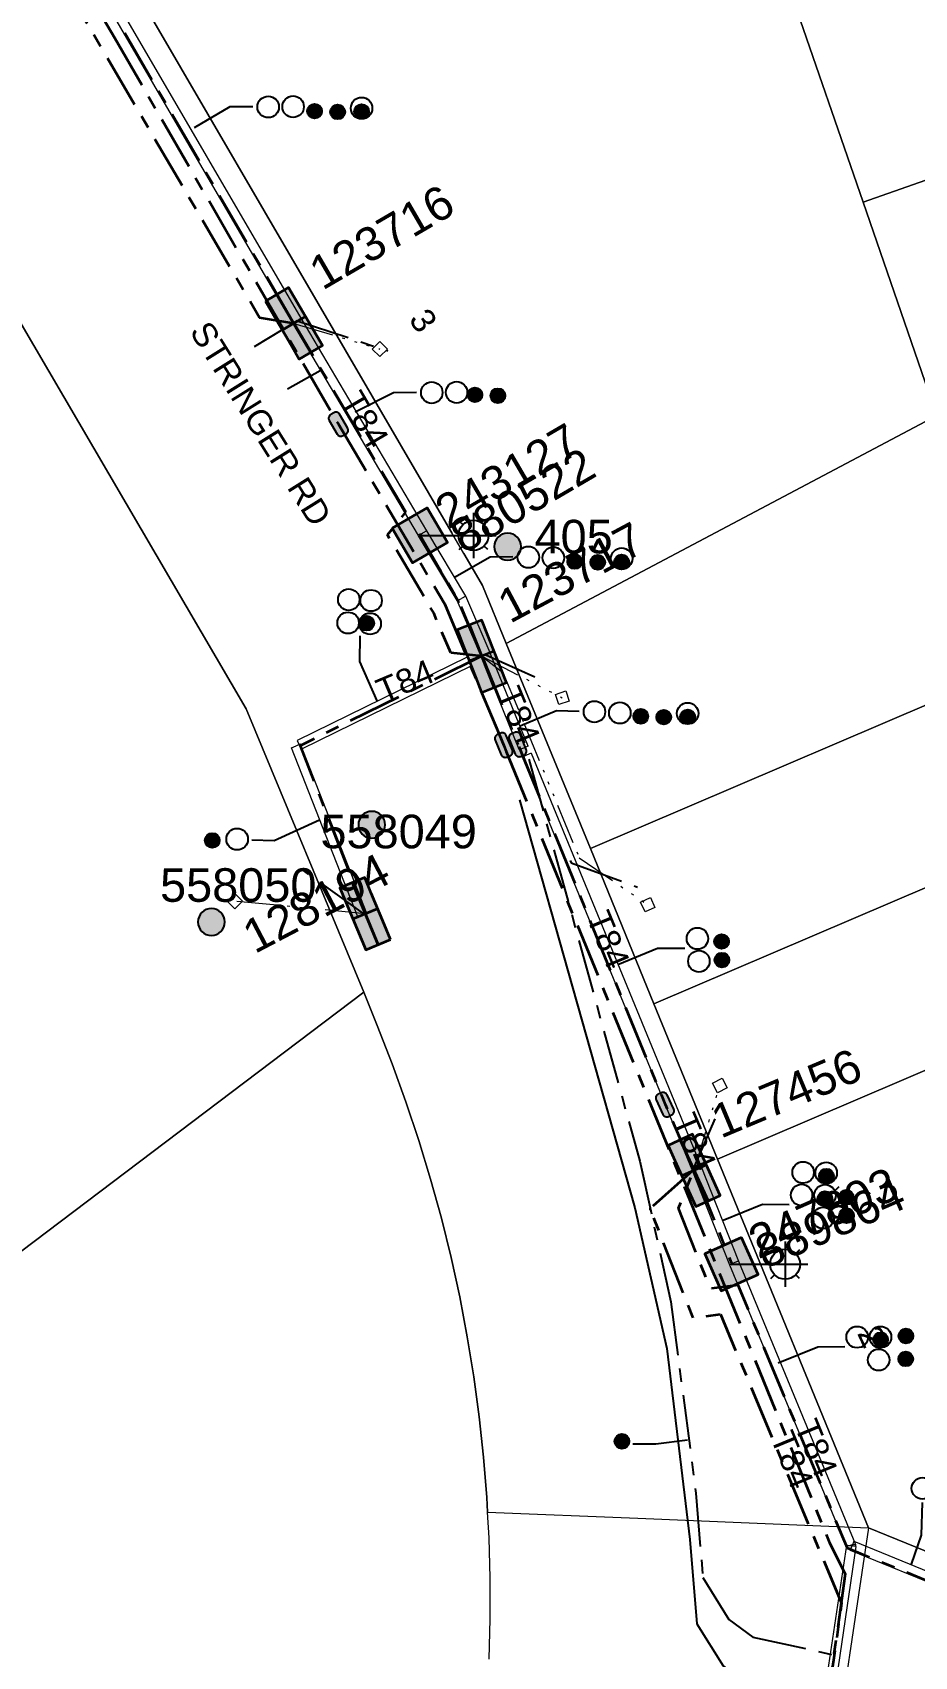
# Model space of a CAD drawing. Header units: metres. Extents: x 308278 to 310511, y 6271134 to 6272874.
# Drawn here: x 309272.9 to 309338.6, y 6271990.8 to 6272111.8 of the extents above; entities that cross this region are included whole.
import ezdxf
from ezdxf.enums import TextEntityAlignment as Align

# ---------------------------------------------------------------- set-up
doc = ezdxf.new("R2010")
doc.units = ezdxf.units.M
doc.set_wipeout_variables(frame=1)
for name, pattern in [('Cable Exist UG', [7, 4, -1, 1, -1]), ('DASHED', [19.05, 12.7, -6.35]), ('DOT', [6.35, 0, -6.35]), ('PHANTOMX2', [6.6, 3, -0.75, 0.2, -0.75, 0.2, -0.75, 0.2, -0.75])]:
    doc.linetypes.add(name, pattern=pattern)
doc.layers.get('0').update_dxf_attribs({"color": 6})
for name, color, linetype, lineweight in [('_User Miscellaneous1', 30, 'Continuous', 13), ('_User_HV_Exist', 1, 'Continuous', 35), ('_User_LV_Exist', 5, 'Continuous', 35), ('_User_SL_Exist', 4, 'Continuous', 35), ('Cadastre Land Parcels_SP_EXT', 118, 'Continuous', 15), ('Cadastre Roads_SP_EXT', 218, 'Continuous', 15), ('Mains_HV_EXT', 13, 'Continuous', 25), ('Mains_LV_EXT', 163, 'Continuous', 25), ('Mains_LV_SL_EXT', 135, 'Continuous', 25), ('Services_SP_EXT', 42, 'PHANTOMX2', 20)]:
    doc.layers.add(name, color=color, linetype=linetype, lineweight=lineweight)
for name, color, linetype in [('Duct_SP_EXT', 30, 'Continuous'), ('Equip_HV_EXT', 7, 'Continuous'), ('Equip_LV_EXT', 7, 'Continuous'), ('Equip_SP_SL_EXT', 7, 'Continuous'), ('SupportsOH_SP_TR_HV_LV_SL_EXT', 7, 'Continuous'), ('SupportsUG_SP_LV_EXT', 7, 'Continuous'), ('SupportsUG_SP_LV_SL_EXT', 7, 'Continuous'), ('Trench_SP_EXT', 7, 'Continuous')]:
    doc.layers.add(name, color=color, linetype=linetype)
doc.layers.add('UNKNOWN_FEATURES', color=1, linetype='DASHED', plot=False)
doc.styles.add('COLUMN_LABEL', font='arial.ttf', dxfattribs={"height": 2})
doc.styles.add('iecARIAL', font='arial.ttf', dxfattribs={"height": 2})
doc.styles.add('POLE_LABEL', font='arial.ttf', dxfattribs={"height": 2})
doc.styles.add('SL_LABEL', font='arial.ttf', dxfattribs={"height": 2})
doc.styles.get("Standard").update_dxf_attribs({"font": 'arial.ttf'})
doc.linetypes.add('Cable E UG', pattern='A,5,-0.1,["E",Standard,S=1.5,R=0,X=0,Y=-0.75],-1.45', length=6.55)

# ---------------------------------------------------------------- blocks, each defined once
blk = doc.blocks.new('COLUMN_EXT')
blk.add_hatch(color=256).paths.add_polyline_path([(1.5, -1.5), (1.5, 1.5), (-1.5, 1.5), (-1.5, -1.5)])
blk.add_lwpolyline([(1.5, 1.5), (-1.5, 1.5), (-1.5, -1.5), (1.5, -1.5)], close=True)
at = {"flags": 9}
for tag, p in [('STREETNAME', (-1.81, 1.6)), ('LOCATION', (-1.81, 1.4)), ('SUBURB', (-1.81, 1.8)), ('LEGEND', (-1.81, 1.2)), ('NOTES', (-1.81, 2)), ('COLUMN_TYPE', (-1.81, 0.4)), ('OWNED_BY', (-1.81, 0.6)), ('USAGE', (-1.81, 1)), ('STATE', (-1.81, 0.8))]:
    blk.add_attdef(tag, text='', height=0.2, rotation=180, dxfattribs=at).set_placement(p, align=Align.MIDDLE_LEFT)
at = {"flags": 1}
blk.add_attdef('Z', (-1.81, 2.35), '', height=0.2, rotation=180, dxfattribs=at)
at = {"flags": 9}
for tag, style, p in [('STRUCTURE_PLANT_NUMBER', 'POLE_LABEL', (-1.81, -0.03)), ('STREET_CODE', 'COLUMN_LABEL', (-1.81, 0.2))]:
    blk.add_attdef(tag, text='', height=0.2, rotation=180, dxfattribs=dict(at, style=style)).set_placement(p, align=Align.MIDDLE_LEFT)
at = {"style": 'COLUMN_LABEL', "width": 0.9, "flags": 8}
blk.add_attdef('ASSET_NUM', text='', height=2, rotation=270, dxfattribs=at).set_placement((2, -4), align=Align.MIDDLE_LEFT)
blk = doc.blocks.new('PILLAR_EXT')
blk.add_hatch(color=256).paths.add_polyline_path([(-2.5, 1), (-2.5, -1), (2.5, -1), (2.5, 1)])
for p, q in [((-2.5, 0), (2.5, 0)), ((0, 1), (0, -1))]:
    blk.add_line(p, q)
at = {"ltscale": 10}
blk.add_line((2.5, 0), (-2.5, 0), dxfattribs=at)
blk.add_lwpolyline([(-2.5, -1), (-1.25, -1), (1.25, -1), (2.5, -1), (2.5, 1), (-2.5, 1)], close=True)
at = {"width": 0.9, "flags": 8}
blk.add_attdef('ASSET_NUM', text='', height=2, rotation=90, dxfattribs=at).set_placement((-2, 4), align=Align.MIDDLE_LEFT)
for tag, p, flags in [('OWNED_BY', (0, -0.2), 9), ('STATE', (0, -0.4), 9), ('SUPPORT_TYPE', (0, -0.6), 9), ('USAGE', (0, -0.8), 9), ('LEGEND', (0, -1), 9), ('LOCATION', (0, -1.2), 9), ('NOTES', (0, -1.4), 9), ('STREETNAME', (0, -1.8), 9), ('SUBURB', (0, -2), 1), ('PARENT', (0, -1.6), 9)]:
    blk.add_attdef(tag, p, '', height=0.2, dxfattribs=dict(flags=flags))
blk = doc.blocks.new('DUCT_EXT')
blk.add_circle((0, 0.8), 0.8)
at = {"flags": 1}
blk.add_attdef('Z', (0, 0), '', height=0.2, dxfattribs=at)
at = {"flags": 9}
for tag, p in [('DUCT_CODE', (0, 0)), ('XSECT_TYPE', (0, -0.2)), ('STATE', (0, -0.6)), ('FB_REFERENCE', (0, -0.4)), ('NOTES', (0, -0.8))]:
    blk.add_attdef(tag, text='', height=0.2, dxfattribs=at).set_placement(p, align=Align.MIDDLE_LEFT)
blk = doc.blocks.new('*U479')
at = {"transparency": 33554687, "flags": 9}
for tag, p in [('LRATECODE', (-7.4, 0)), ('LOUTREACHVOCAB', (-7.2, 0)), ('LOUTREACH', (-7, 0)), ('LANTNUMBER', (-6.6, 0)), ('LNEW', (-6.4, 0)), ('LMASTVOCAB', (-6.2, 0)), ('LMAST', (-6, 0)), ('LLAMPVOCAB', (-5.8, 0)), ('LLAMP', (-5.6, 0)), ('LEXIST', (-5.4, 0)), ('LCHARGE3PERCENT', (-5.2, 0)), ('LCHARGE3', (-5, 0)), ('LCHARGE2PERCENT', (-4.8, 0)), ('LCHARGE2', (-4.6, 0)), ('LCHARGE1PERCENT', (-4.4, 0)), ('LCHARGE1', (-4.2, 0)), ('LCATEGORY', (-4, 0)), ('LBRACKETVOCAB', (-3.8, 0)), ('LBRACKET', (-3.6, 0)), ('LKINGHEIGHT', (-3.4, 0)), ('CREPLACE', (-3.2, 0)), ('CREMOVE', (-3, 0)), ('CNUMBER', (-2.8, 0)), ('CNEW', (-2.6, 0)), ('CEXIST', (-2.4, 0)), ('USAGE', (-2.2, 0)), ('STATE', (-2, 0)), ('OWNED_BY', (-1.8, 0)), ('ORIENTATION', (-1.6, 0)), ('OPERATING_VOLTAGE', (-1.4, 0)), ('NO_PHASES', (-1.2, 0)), ('LANTERN_TYPE', (-1, 0)), ('LANTERN_PURPOSE', (-0.8, 0)), ('CONTROL_TYPE', (-0.6, 0)), ('CONSTRUCTED_VOLTAGE', (-0.4, 0))]:
    blk.add_attdef(tag, text='', height=0.001, rotation=270, dxfattribs=at).set_placement(p, align=Align.MIDDLE_LEFT)
at = {"transparency": 33554687, "style": 'SL_LABEL', "flags": 9}
blk.add_attdef('STREET_CODE', text='', height=0.001, rotation=270, dxfattribs=at).set_placement((0, 0), align=Align.MIDDLE_LEFT)
at = {"transparency": 33554687, "flags": 1}
blk.add_attdef('Z', (0, 0), '', height=0.001, rotation=270, dxfattribs=at)
at = {"transparency": 33554687, "width": 0.9}
blk.add_attdef('LNUMBER', text='', height=1, dxfattribs=at).set_placement((7, -1), align=Align.MIDDLE_LEFT)
at = {"transparency": 33554687, "flags": 9}
for tag, p in [('LREMOVE', (0, -7.6)), ('LREPLACE', (0, -7.8)), ('LTYPE', (0, -8)), ('LTYPEVOCAB', (0, -8.2)), ('LEGEND', (0, -8.4)), ('SUBURB', (0, -8.6)), ('STREETNAME', (0, -8.8)), ('LOCATION', (0, -9)), ('NOTES', (0, -9.2)), ('MAINTAINED_BY', (0, -9.86))]:
    blk.add_attdef(tag, text='', height=0.001, dxfattribs=at).set_placement(p, align=Align.MIDDLE_LEFT)
blk.add_attdef('OPERATED_BY', (0, -9.61), '', height=0.001, dxfattribs=at)
at = {"linetype": 'DOT', "transparency": 33554687}
blk.add_wipeout([(5.69, 0), (5.06, -1.06), (4, -1.69), (2.94, -1.06), (2.31, 0), (2.94, 1.06), (4, 1.69), (5.06, 1.06)], dxfattribs=at)
at = {"transparency": 33554687}
for p, q in [((4, 1.69), (4, 0)), ((0, 0), (4, 0)), ((2.94, 1.06), (3.2, 0.8)), ((5.06, 1.06), (4.8, 0.8)), ((2.94, -1.06), (3.2, -0.8)), ((4, 0), (5.69, 0)), ((4, 0), (4, -1.69)), ((5.06, -1.06), (4.8, -0.8))]:
    blk.add_line(p, q, dxfattribs=at)
blk.add_circle((4, 0), 1.12, dxfattribs=at)
blk = doc.blocks.new('CCP_EXT')
at = {"flags": 9}
for tag, p in [('STATE', (0, -1.8)), ('LEGEND', (0, -1.4)), ('LIFE_SUPPORT', (0, -1.6)), ('NOTES', (0, -2))]:
    blk.add_attdef(tag, text='', height=0.2, dxfattribs=at).set_placement(p, align=Align.MIDDLE_LEFT)
at = {"transparency": 33554687}
blk.add_wipeout([(0, 0.57), (0.57, 0), (0, -0.57), (-0.57, 0)], dxfattribs=at)
blk.add_lwpolyline([(-0.57, 0), (0, 0.57), (0.57, 0), (0, -0.57), (-0.57, 0)])
at = {"flags": 1}
blk.add_attdef('Z', (0, 0), '', height=0.2, dxfattribs=at)
at = {"flags": 9}
for tag, p in [('CCP_TYPE', (0, 0)), ('CONSTRUCTED_VOLTAGE', (0, -0.2)), ('OPERATING_VOLTAGE', (0, -0.6)), ('ORIENTATION', (0, -0.8)), ('OWNED_BY', (0, -1)), ('NO_PHASES', (0, -0.4)), ('USAGE', (0, -1.2))]:
    blk.add_attdef(tag, text='', height=0.2, dxfattribs=at).set_placement(p, align=Align.MIDDLE_LEFT)
blk = doc.blocks.new('POLE_EXT')
blk.add_hatch(color=256).paths.add_polyline_path([(-1, 0, 1), (1, 0, 1)])
blk.add_lwpolyline([(-1, 0, 1), (1, 0, 1)], format="xyb", close=True)
at = {"flags": 8}
blk.add_attdef('pNumber', text='', height=2, dxfattribs=at).set_placement((2.5, 2.5), align=Align.MIDDLE_CENTER)
at = {"style": 'POLE_LABEL', "flags": 9}
for tag, p in [('STRUCTURE_PLANT_NUMBER', (1.35, 0.03)), ('STREET_CODE', (1.35, -0.2))]:
    blk.add_attdef(tag, text='', height=0.2, dxfattribs=at).set_placement(p, align=Align.MIDDLE_LEFT)
at = {"flags": 9}
for tag, p in [('OWNED_BY', (1.35, -0.4)), ('SPECIAL_USE', (1.35, -0.8)), ('STATE', (1.35, -1)), ('PARENT', (1.35, -0.6)), ('USAGE', (1.35, -1.2)), ('cLV', (1.35, -1.4)), ('hDepth', (1.35, -1.6)), ('hDia', (1.35, -1.8)), ('cHV', (1.35, -2)), ('LBRACKET', (1.35, -2.2)), ('LExisting', (1.35, -2.4)), ('cLinedev', (1.35, -3.4)), ('LANTNUMBER', (1.35, -2.6)), ('LOther', (1.35, -2.8)), ('LRemove', (1.35, -3)), ('LEGEND', (1.35, -3.2)), ('LOCATION', (1.35, -3.6)), ('pExisting', (1.35, -3.8)), ('pFooting', (1.35, -4.4)), ('pNew', (1.35, -4.6)), ('PFNUMBER', (1.35, -4)), ('NEWPFNUMBER', (1.35, -4.2)), ('pRelocate', (1.35, -5)), ('pRemove', (1.35, -5.2)), ('pReplace', (1.35, -5.4)), ('pStay', (1.35, -5.6)), ('pType', (1.35, -5.8)), ('cspan', (1.35, -6)), ('STREETNAME', (1.35, -6.2)), ('SUBURB', (1.35, -6.4)), ('OPERATED_BY', (1.36, -7.01)), ('NOTES', (1.35, -6.6)), ('MAINTAINED_BY', (1.36, -6.81))]:
    blk.add_attdef(tag, text='', height=0.2, dxfattribs=at).set_placement(p, align=Align.MIDDLE_LEFT)
at = {"flags": 1}
blk.add_attdef('Z', (1.35, -7.33), '', height=0.2, dxfattribs=at)
blk = doc.blocks.new('HV_STJ_EXT')
h = blk.add_hatch(color=256)
edge = h.paths.add_edge_path()
edge.add_ellipse((-0.59, 0.13), major_axis=(0.226, 0.226), ratio=1, start_angle=45, end_angle=135)
edge.add_line((-0.91, 0.13), (-0.91, -0.13))
edge.add_ellipse((-0.59, -0.13), major_axis=(0.226, 0.226), ratio=1, start_angle=135, end_angle=225)
edge.add_line((-0.59, -0.45), (0.59, -0.45))
edge.add_ellipse((0.59, -0.13), major_axis=(-0.226, 0.226), ratio=1, start_angle=135, end_angle=225)
edge.add_line((0.91, -0.13), (0.91, 0.13))
edge.add_ellipse((0.59, 0.13), major_axis=(-0.226, 0.226), ratio=1, start_angle=225, end_angle=315)
edge.add_line((0.59, 0.45), (-0.59, 0.45))
blk.add_lwpolyline([(-0.91, 0.13), (-0.91, -0.13, 0.414214), (-0.59, -0.45), (0.59, -0.45, 0.414214), (0.91, -0.13), (0.91, 0.13, 0.414214), (0.59, 0.45), (-0.59, 0.45, 0.414214)], format="xyb", close=True)
for tag, flags, p in [('ORIENTATION', 9, (1.5, 0)), ('Z', 1, (1.5, -0.8)), ('USAGE', 9, (1.5, -0.2)), ('LEGEND', 9, (1.5, -0.4)), ('NOTES', 9, (1.5, -0.6))]:
    blk.add_attdef(tag, text='', height=0.2, dxfattribs=dict(flags=flags)).set_placement(p, align=Align.MIDDLE_LEFT)
blk = doc.blocks.new('LV_STJ_EXT')
h = blk.add_hatch(color=256)
edge = h.paths.add_edge_path()
edge.add_ellipse((-0.59, 0.13), major_axis=(0.226, 0.226), ratio=1, start_angle=45, end_angle=135)
edge.add_line((-0.91, 0.13), (-0.91, -0.13))
edge.add_ellipse((-0.59, -0.13), major_axis=(0.226, 0.226), ratio=1, start_angle=135, end_angle=225)
edge.add_line((-0.59, -0.45), (0.59, -0.45))
edge.add_ellipse((0.59, -0.13), major_axis=(-0.226, 0.226), ratio=1, start_angle=135, end_angle=225)
edge.add_line((0.91, -0.13), (0.91, 0.13))
edge.add_ellipse((0.59, 0.13), major_axis=(-0.226, 0.226), ratio=1, start_angle=225, end_angle=315)
edge.add_line((0.59, 0.45), (-0.59, 0.45))
blk.add_lwpolyline([(-0.91, 0.13), (-0.91, -0.13, 0.414214), (-0.59, -0.45), (0.59, -0.45, 0.414214), (0.91, -0.13), (0.91, 0.13, 0.414214), (0.59, 0.45), (-0.59, 0.45, 0.414214)], format="xyb", close=True)
at = {"flags": 1}
blk.add_attdef('Z', (0, 0), '', height=0.2, dxfattribs=at)
at = {"flags": 9}
for tag, p in [('ORIENTATION', (0, 0)), ('USAGE', (0, -0.2)), ('LEGEND', (0, -0.4)), ('NOTES', (0, -0.6))]:
    blk.add_attdef(tag, text='', height=0.2, dxfattribs=at).set_placement(p, align=Align.MIDDLE_LEFT)
blk = doc.blocks.new('CABLE_LARGE_EXT')
h = blk.add_hatch(color=256)
edge = h.paths.add_edge_path()
edge.add_arc((0, 0.55), 0.55, 0, 360)
blk.add_circle((0, 0.55), 0.55)
at = {"flags": 1}
blk.add_attdef('Z', (0, 0), '', height=0.2, dxfattribs=at)
at = {"flags": 9}
for tag, p in [('COND_CODE', (0, 0)), ('STATE', (0, -0.4)), ('XSECT_SIZE', (0, -0.6)), ('FB_REFERENCE', (0, -0.2)), ('NOTES', (0, -0.8))]:
    blk.add_attdef(tag, text='', height=0.2, dxfattribs=at).set_placement(p, align=Align.MIDDLE_LEFT)

msp = doc.modelspace()

# ---------------------------------------------------------------- linework, layer by layer
at = {"layer": '_User Miscellaneous1'}
for p, q in [((309292.876, 6272090.485), (309275.495, 6272120.315)), ((309292.254, 6272090.122), (309274.873, 6272119.953)), ((309292.254, 6272090.122), (309292.565, 6272090.304)), ((309292.255, 6272090.12), (309292.565, 6272090.304)), ((309292.875, 6272090.487), (309292.565, 6272090.304)), ((309292.876, 6272090.485), (309292.565, 6272090.304)), ((309304.501, 6272069.458), (309304.823, 6272069.622)), ((309306.297, 6272065.278), (309304.501, 6272069.458)), ((309305.144, 6272069.786), (309304.823, 6272069.622)), ((309306.958, 6272065.563), (309305.144, 6272069.786)), ((309305.248, 6272065.259), (309292.569, 6272059.036)), ((309305.565, 6272064.613), (309292.886, 6272058.39)), ((309305.248, 6272065.259), (309305.406, 6272064.936)), ((309305.565, 6272064.613), (309305.406, 6272064.936)), ((309306.294, 6272065.285), (309306.628, 6272065.42)), ((309309.116, 6272058.361), (309306.294, 6272065.285)), ((309306.297, 6272065.278), (309306.628, 6272065.42)), ((309306.958, 6272065.563), (309306.628, 6272065.42)), ((309306.961, 6272065.556), (309306.628, 6272065.42)), ((309309.782, 6272058.632), (309306.961, 6272065.556)), ((309292.155, 6272058.502), (309292.49, 6272058.634)), ((309297.101, 6272045.904), (309292.155, 6272058.502)), ((309292.826, 6272058.765), (309292.49, 6272058.634)), ((309292.569, 6272059.036), (309292.727, 6272058.713)), ((309292.886, 6272058.39), (309292.727, 6272058.713)), ((309297.771, 6272046.168), (309292.826, 6272058.765)), ((309309.782, 6272058.632), (309309.449, 6272058.497)), ((309309.116, 6272058.361), (309309.449, 6272058.497)), ((309309.337, 6272057.822), (309309.67, 6272057.959)), ((309310.003, 6272058.096), (309309.67, 6272057.959)), ((309297.101, 6272045.904), (309297.436, 6272046.036)), ((309297.771, 6272046.168), (309297.436, 6272046.036)), ((309321.975, 6272027.103), (309322.31, 6272027.235)), ((309321.977, 6272027.098), (309322.31, 6272027.235)), ((309322.643, 6272027.372), (309322.31, 6272027.235)), ((309322.645, 6272027.367), (309322.31, 6272027.235)), ((309334.046, 6271999.411), (309333.91, 6271999.078)), ((309334.046, 6271999.411), (309342.19, 6271996.084)), ((309333.483, 6271999.125), (309329.226, 6271970.384)), ((309334.195, 6271999.019), (309329.938, 6271970.279)), ((309333.436, 6271999.071), (309333.443, 6271999.129)), ((309333.436, 6271999.071), (309333.805, 6271999.121)), ((309333.443, 6271999.129), (309333.8, 6271999.084)), ((309333.483, 6271999.125), (309333.839, 6271999.072)), ((309333.774, 6271998.745), (309333.91, 6271999.078)), ((309333.774, 6271998.745), (309342.216, 6271995.296)), ((309334.158, 6271999.04), (309333.8, 6271999.084)), ((309334.174, 6271999.17), (309333.805, 6271999.121)), ((309334.195, 6271999.019), (309333.839, 6271999.072)), ((309334.174, 6271999.17), (309334.158, 6271999.04))]:
    msp.add_line(p, q, dxfattribs=at)
at = {"layer": '_User_LV_Exist', "linetype": 'Cable Exist UG', "flags": 128}
for points in [[(309292.331, 6272090.106), (309289.775, 6272090.526), (309289.775, 6272090.526), (309272.583, 6272119.857), (309273.896, 6272121.796), (309273.896, 6272121.796), (309261.391, 6272143.571), (309264.32, 6272149.92), (309269.859, 6272151.484), (309269.808, 6272153.55), (309269.808, 6272153.55), (309296.024, 6272161.083), (309297.933, 6272159.559)], [(309306.396, 6272065.361), (309292.796, 6272058.657), (309292.796, 6272058.657), (309297.672, 6272046.1)], [(309306.31, 6272065.415), (309308.539, 6272059.905), (309309.006, 6272058.752)], [(309322.14, 6272027.007), (309320.021, 6272031.928)]]:
    msp.add_lwpolyline(points, dxfattribs=at)
at = {"layer": '_User_SL_Exist', "linetype": 'Cable Exist UG', "flags": 128}
msp.add_lwpolyline([(309292.331, 6272090.106), (309274.937, 6272119.941)], dxfattribs=at)
at = {"layer": 'Cadastre Land Parcels_SP_EXT', "linetype": 'Continuous'}
for points in [[(309340.215, 6272083.253), (309339.61, 6272085.004), (309334.735, 6272099.138), (309329.354, 6272114.737), (309324.607, 6272128.496), (309310.075, 6272123.077), (309295.092, 6272117.488), (309281.91, 6272112.573), (309306.385, 6272070.573), (309308.153, 6272066.257), (309340.215, 6272083.253)], [(309367.679, 6272110.709), (309365.673, 6272116.12), (309365.262, 6272117.24), (309364.858, 6272118.361), (309364.46, 6272119.486), (309364.069, 6272120.612), (309363.685, 6272121.741), (309363.307, 6272122.872), (309362.936, 6272124.006), (309362.572, 6272125.141), (309362.215, 6272126.279), (309329.354, 6272114.737), (309334.735, 6272099.138), (309367.679, 6272110.709)], [(309372.743, 6272097.046), (309369.652, 6272105.394), (309367.679, 6272110.709), (309334.735, 6272099.138), (309339.61, 6272085.004), (309372.743, 6272097.046)], [(309269.573, 6272094.182), (309267.364, 6272097.953), (309237.197, 6272080.271), (309230.511, 6272091.683), (309217.564, 6272083.508), (309203.919, 6272074.891), (309190.346, 6272066.32), (309168.24, 6272095.573), (309083.757, 6272031.744), (309082.978, 6272026.138), (309082.77, 6272025.999), (309153.962, 6271931.742), (309297.533, 6272040.309), (309288.784, 6272061.396), (309269.573, 6272094.182)], [(309347.169, 6272065.001), (309344.719, 6272071.432), (309340.215, 6272083.253), (309308.153, 6272066.257), (309314.413, 6272050.99), (309347.169, 6272065.001)], [(309351.624, 6272053.311), (309350.595, 6272056.013), (309347.169, 6272065.001), (309314.413, 6272050.99), (309319.155, 6272039.423), (309351.624, 6272053.311)], [(309341.366, 6272035.328), (309356.078, 6272041.621), (309351.624, 6272053.311), (309319.155, 6272039.423), (309323.897, 6272027.856), (309341.366, 6272035.328)], [(309355.131, 6272003.148), (309341.366, 6272035.328), (309323.897, 6272027.856), (309335.143, 6272000.422), (309342.097, 6271997.573), (309355.131, 6272003.148)]]:
    msp.add_lwpolyline(points, close=True, dxfattribs=at)
msp.add_lwpolyline([(309306.873, 6271990.627), (309306.952, 6271993.641), (309306.951, 6271996.655), (309306.869, 6271999.669), (309306.765, 6272001.583), (309306.765, 6272001.583), (309306.705, 6272002.679), (309306.461, 6272005.684), (309306.137, 6272008.68), (309305.732, 6272011.668), (309305.247, 6272014.644), (309304.681, 6272017.605), (309304.037, 6272020.55), (309303.315, 6272023.476), (309302.514, 6272026.382), (309301.634, 6272029.265), (309300.679, 6272032.124), (309299.646, 6272034.957), (309298.542, 6272037.809), (309297.533, 6272040.309), (309153.962, 6271931.742)], dxfattribs=at)
at = {"layer": 'Duct_SP_EXT'}
for points in [[(309289.267, 6272106.231), (309287.564, 6272106.222), (309284.893, 6272104.655)], [(309289.267, 6272106.231), (309287.564, 6272106.222), (309284.893, 6272104.655)], [(309301.459, 6272084.954), (309299.759, 6272084.942), (309296.903, 6272083.491)], [(309308.652, 6272072.708), (309306.952, 6272072.702), (309304.288, 6272071.169)], [(309297.235, 6272066.839), (309297.228, 6272064.932), (309298.512, 6272061.984)], [(309313.58, 6272061.214), (309311.886, 6272061.247), (309309.194, 6272060.111)], [(309289.206, 6272051.655), (309290.865, 6272051.597), (309294.245, 6272053.133)], [(309321.463, 6272043.565), (309319.422, 6272043.559), (309316.454, 6272042.337)], [(309329.23, 6272024.473), (309327.23, 6272024.487), (309324.31, 6272023.295)], [(309333.368, 6272013.886), (309331.35, 6272013.876), (309328.412, 6272012.664)], [(309317.578, 6272006.662), (309319.3, 6272006.673), (309321.639, 6272006.969)], [(309339.122, 6272002.302), (309339.052, 6271999.871), (309338.312, 6271997.707)]]:
    msp.add_lwpolyline(points, dxfattribs=at)
at = {"layer": 'Mains_LV_SL_EXT', "linetype": 'Cable Exist UG'}
msp.add_lwpolyline([(309292.331, 6272090.106), (309274.937, 6272119.941)], dxfattribs=at)
at = {"layer": 'Trench_SP_EXT', "linetype": 'Cable Exist UG'}
for points in [[(309297.515, 6272046.167), (309293.043, 6272049.365)], [(309322.125, 6272027.191), (309324.065, 6272031.653)]]:
    msp.add_lwpolyline(points, dxfattribs=at)
at = {"layer": 'UNKNOWN_FEATURES'}
for points in [[(309292.565, 6272090.304), (309289.36, 6272088.356)], [(309291.855, 6272085.225), (309294.296, 6272086.586)]]:
    msp.add_lwpolyline(points, dxfattribs=at)

# ---------------------------------------------------------------- block references
at = {"layer": 'Duct_SP_EXT'}
for name, p in [('DUCT_EXT', (309290.416, 6272105.424)), ('DUCT_EXT', (309292.275, 6272105.438)), ('DUCT_EXT', (309297.372, 6272105.329)), ('CABLE_LARGE_EXT', (309293.872, 6272105.356)), ('CABLE_LARGE_EXT', (309295.588, 6272105.301)), ('CABLE_LARGE_EXT', (309297.372, 6272105.329)), ('DUCT_EXT', (309302.604, 6272084.146)), ('DUCT_EXT', (309304.449, 6272084.167)), ('CABLE_LARGE_EXT', (309305.814, 6272084.231)), ('CABLE_LARGE_EXT', (309307.525, 6272084.167)), ('DUCT_EXT', (309309.797, 6272071.893)), ('DUCT_EXT', (309311.656, 6272071.856)), ('DUCT_EXT', (309316.746, 6272071.784)), ('CABLE_LARGE_EXT', (309314.964, 6272071.758)), ('CABLE_LARGE_EXT', (309316.746, 6272071.784)), ('CABLE_LARGE_EXT', (309297.76, 6272067.226)), ('DUCT_EXT', (309314.721, 6272060.383)), ('DUCT_EXT', (309316.611, 6272060.296)), ('CABLE_LARGE_EXT', (309318.171, 6272060.289)), ('CABLE_LARGE_EXT', (309319.883, 6272060.23)), ('DUCT_EXT', (309321.664, 6272060.256)), ('CABLE_LARGE_EXT', (309321.664, 6272060.256)), ('DUCT_EXT', (309288.104, 6272050.894)), ('CABLE_LARGE_EXT', (309286.248, 6272051.049)), ('DUCT_EXT', (309322.389, 6272043.496)), ('CABLE_LARGE_EXT', (309324.188, 6272043.524)), ('DUCT_EXT', (309322.499, 6272041.799)), ('CABLE_LARGE_EXT', (309324.214, 6272042.141)), ('DUCT_EXT', (309330.263, 6272026.076)), ('DUCT_EXT', (309331.98, 6272026.037)), ('DUCT_EXT', (309330.149, 6272024.392)), ('DUCT_EXT', (309331.889, 6272024.378)), ('DUCT_EXT', (309331.756, 6272022.687)), ('DUCT_EXT', (309334.288, 6272013.812)), ('DUCT_EXT', (309336.026, 6272013.814)), ('CABLE_LARGE_EXT', (309336.033, 6272013.869)), ('CABLE_LARGE_EXT', (309337.922, 6272014.146)), ('DUCT_EXT', (309335.893, 6272012.12)), ('CABLE_LARGE_EXT', (309337.906, 6272012.439)), ('CABLE_LARGE_EXT', (309316.764, 6272006.302))]:
    msp.add_blockref(name, p, dxfattribs=at)
for p, rotation in [((309295.62, 6272069.53), 270.016936268001), ((309297.283, 6272069.464), 270.016936268001), ((309295.57, 6272067.8), 270.016936268001), ((309297.212, 6272067.735), 270.016936268001), ((309338.341, 6272003.349), 270.073505829016)]:
    msp.add_blockref('DUCT_EXT', p, dxfattribs=dict(at, rotation=rotation))
at = {"layer": 'Equip_HV_EXT'}
for p, rotation in [((309295.646, 6272082.597), 300.3832896619611), ((309307.966, 6272058.701), 112.5963443967781)]:
    msp.add_blockref('HV_STJ_EXT', p, dxfattribs=dict(at, rotation=rotation))
at = {"layer": 'Equip_LV_EXT'}
for p, rotation in [((309309.006, 6272058.752), 111.9434061889117), ((309319.969, 6272031.928), 294.9739109564086)]:
    msp.add_blockref('LV_STJ_EXT', p, dxfattribs=dict(at, rotation=rotation))
at = {"layer": 'SupportsOH_SP_TR_HV_LV_SL_EXT'}
ref = msp.add_blockref('POLE_EXT', (309298.135, 6272052.765), dxfattribs=at)
ref.add_attrib('ASSET_NUM', '558049', dxfattribs={"layer": '0', "height": 2.5, "style": 'POLE_LABEL'}).set_placement((309300.135, 6272053.515), align=Align.TOP_CENTER)
at = {"layer": 'SupportsUG_SP_LV_EXT'}
ref = msp.add_blockref('PILLAR_EXT', (309292.331, 6272090.106), dxfattribs=dict(at, rotation=300.251818699228))
ref.add_attrib('ASSET_NUM', '123716', dxfattribs={"layer": '0', "height": 2.5, "rotation": 30.25182, "style": 'iecARIAL'}).set_placement((309293.831, 6272093.606), align=Align.MIDDLE_LEFT)
ref = msp.add_blockref('PILLAR_EXT', (309306.329, 6272065.317), dxfattribs=dict(at, rotation=291.5443378495319))
ref.add_attrib('ASSET_NUM', '123717', dxfattribs={"layer": '0', "height": 2.5, "rotation": 28.17746, "style": 'iecARIAL'}).set_placement((309307.829, 6272068.817), align=Align.MIDDLE_LEFT)
ref = msp.add_blockref('PILLAR_EXT', (309297.648, 6272046.142), dxfattribs=dict(at, rotation=112.5702201799056))
ref.add_attrib('ASSET_NUM', '128194', dxfattribs={"layer": '0', "height": 2.5, "rotation": 27.66895, "style": 'iecARIAL'}).set_placement((309299.148, 6272049.642), align=Align.MIDDLE_RIGHT)
ref = msp.add_blockref('PILLAR_EXT', (309322.144, 6272027.03), dxfattribs=dict(at, rotation=294.4373746538847))
ref.add_attrib('ASSET_NUM', '127456', dxfattribs={"layer": '0', "height": 2.5, "rotation": 22.75568, "style": 'iecARIAL'}).set_placement((309323.644, 6272030.53), align=Align.MIDDLE_LEFT)
at = {"layer": 'SupportsUG_SP_LV_SL_EXT'}
ref = msp.add_blockref('COLUMN_EXT', (309301.711, 6272074.318), dxfattribs=dict(at, rotation=120.3491404549307))
ref.add_attrib('ASSET_NUM', '880522', dxfattribs={"layer": '0', "height": 2.5, "rotation": 30.34914, "style": 'COLUMN_LABEL'}).set_placement((309303.711, 6272075.068), align=Align.TOP_LEFT)
ref = msp.add_blockref('COLUMN_EXT', (309324.924, 6272020.044), dxfattribs=dict(at, rotation=23.98621143781741))
ref.add_attrib('ASSET_NUM', '889864', dxfattribs={"layer": '0', "height": 2.5, "rotation": 23.55521, "style": 'COLUMN_LABEL'}).set_placement((309326.924, 6272020.794), align=Align.MIDDLE_LEFT)

# ---------------------------------------------------------------- texts
at = {"layer": 'Cadastre Land Parcels_SP_EXT'}
for s, rotation, p in [('3', 303.69007, (309300.838, 6272090.405)), ('2', 295.18746, (309334.257, 6272014.911))]:
    msp.add_text(s, height=1.8, rotation=rotation, dxfattribs=at).set_placement(p)
at = {"layer": 'Cadastre Roads_SP_EXT'}
msp.add_text('STRINGER RD', height=1.8, rotation=302.00538, dxfattribs=at).set_placement((309284.517, 6272089.505))
at = {"layer": 'Mains_LV_EXT'}
for rotation, p in [(300.35018, (309295.753, 6272084.362)), (22.89537, (309298.971, 6272061.81)), (292.48442, (309307.423, 6272062.584)), (292.43931, (309314.094, 6272045.876)), (293.23478, (309320.499, 6272030.794)), (292.43931, (309327.795, 6272007.146)), (292.43931, (309329.58, 6272008.015))]:
    msp.add_text('T84', height=1.8, rotation=rotation, dxfattribs=at).set_placement(p)

# ---------------------------------------------------------------- next in the draw order: block references
at = {"layer": 'Equip_SP_SL_EXT'}
ref = msp.add_blockref('*U479', (309301.711, 6272074.318), dxfattribs=at)
ref.add_attrib('ASSET_NUM', '243127', dxfattribs={"layer": '0', "height": 2.5, "rotation": 30.34914, "style": 'iecARIAL'}).set_placement((309303.211, 6272075.818), align=Align.MIDDLE_LEFT)
ref = msp.add_blockref('*U479', (309324.924, 6272020.044), dxfattribs=at)
ref.add_attrib('ASSET_NUM', '247803', dxfattribs={"layer": '0', "height": 2.5, "rotation": 23.55521, "style": 'iecARIAL'}).set_placement((309326.424, 6272021.544), align=Align.MIDDLE_LEFT)
at = {"layer": 'Services_SP_EXT'}
for p in [(309298.743, 6272088.196), (309287.937, 6272047.077)]:
    msp.add_blockref('CCP_EXT', p, dxfattribs=at)
for p, rotation in [((309312.323, 6272062.226), 153.5443380864789), ((309318.691, 6272046.81), 249.5443376753509), ((309324.065, 6272033.356), 252.4373743745367)]:
    msp.add_blockref('CCP_EXT', p, dxfattribs=dict(at, rotation=rotation))

# ---------------------------------------------------------------- next in the draw order: linework, layer by layer
at = {"layer": '_User Miscellaneous1'}
for p, q in [((309301.612, 6272074.296), (309292.255, 6272090.12)), ((309302.232, 6272074.662), (309292.875, 6272090.487)), ((309301.612, 6272074.296), (309301.922, 6272074.479)), ((309301.613, 6272074.294), (309301.922, 6272074.479)), ((309304.501, 6272069.458), (309301.613, 6272074.294)), ((309302.231, 6272074.664), (309301.922, 6272074.479)), ((309302.232, 6272074.662), (309301.922, 6272074.479)), ((309305.144, 6272069.786), (309302.231, 6272074.664)), ((309309.337, 6272057.822), (309321.977, 6272027.098)), ((309310.003, 6272058.096), (309322.643, 6272027.372)), ((309321.975, 6272027.103), (309324.775, 6272020.004)), ((309322.645, 6272027.367), (309325.445, 6272020.268)), ((309324.775, 6272020.004), (309325.11, 6272020.136)), ((309324.777, 6272019.999), (309325.11, 6272020.136)), ((309324.777, 6272019.999), (309333.436, 6271999.071)), ((309325.443, 6272020.274), (309325.11, 6272020.136)), ((309325.445, 6272020.268), (309325.11, 6272020.136)), ((309325.443, 6272020.274), (309334.174, 6271999.17))]:
    msp.add_line(p, q, dxfattribs=at)
at = {"layer": '_User_HV_Exist', "linetype": 'Cable Exist UG'}
msp.add_lwpolyline([(309383.486, 6272125.654), (309383.511, 6272123.687), (309383.511, 6272123.687), (309368.042, 6272118.477), (309367.174, 6272120.712), (309367.174, 6272120.712, -0.0299143), (309364.909, 6272127.619), (309364.909, 6272127.619), (309361.117, 6272141.039), (309352.7, 6272170.413), (309345.481, 6272174.178), (309330.629, 6272169.941), (309297.096, 6272160.347), (309281.963, 6272156.002), (309281.963, 6272156.002), (309263.651, 6272150.763), (309260.229, 6272143.521), (309278.986, 6272111.332), (309295.646, 6272082.597)], format="xyb", dxfattribs=at)
for points in [[(309295.646, 6272082.597), (309303.571, 6272069.193), (309303.571, 6272069.193), (309307.613, 6272059.511), (309307.965, 6272058.681)], [(309307.965, 6272058.681), (309308.153, 6272058.221), (309332.239, 6271999.288), (309333.404, 6271996.979), (309329.462, 6271969.3)]]:
    msp.add_lwpolyline(points, dxfattribs=at)
at = {"layer": '_User_LV_Exist', "linetype": 'Cable Exist UG', "flags": 128}
for points in [[(309306.329, 6272065.317), (309304.024, 6272065.578), (309304.024, 6272065.578), (309302.748, 6272068.537), (309299.314, 6272074.347), (309300.665, 6272076.034), (309300.665, 6272076.034), (309292.293, 6272090.17)], [(309309.082, 6272058.604), (309319.995, 6272031.924)], [(309322.058, 6272027.012), (309318.854, 6272024.173), (309318.854, 6272024.173), (309322.049, 6272016.049), (309324.111, 6272016.311), (309333.127, 6271994.793), (309329.482, 6271969.126)], [(309370.623, 6272007.625), (309370.314, 6272005.192), (309370.314, 6272005.192), (309342.362, 6271993.131), (309340.113, 6271996.198), (309340.113, 6271996.198), (309333.564, 6271998.891), (309325.414, 6272018.489), (309323.344, 6272018.229), (309323.344, 6272018.229), (309320.968, 6272024.216), (309322.116, 6272026.992)]]:
    msp.add_lwpolyline(points, dxfattribs=at)
at = {"layer": '_User_SL_Exist', "linetype": 'Cable Exist UG', "flags": 128}
for points in [[(309306.329, 6272065.317), (309304.625, 6272069.381), (309304.625, 6272069.381), (309301.653, 6272074.42)], [(309322.144, 6272027.03), (309324.979, 6272019.99)]]:
    msp.add_lwpolyline(points, dxfattribs=at)
at = {"layer": 'Cadastre Roads_SP_EXT', "linetype": 'Continuous'}
msp.add_lwpolyline([(309269.573, 6272094.182), (309288.784, 6272061.396), (309297.533, 6272040.309), (309298.542, 6272037.809), (309299.646, 6272034.957), (309300.679, 6272032.125), (309301.634, 6272029.265), (309302.513, 6272026.382), (309303.315, 6272023.476), (309304.037, 6272020.55), (309304.681, 6272017.605), (309305.247, 6272014.644), (309305.732, 6272011.668), (309306.137, 6272008.68), (309306.461, 6272005.684), (309306.705, 6272002.679), (309306.765, 6272001.583), (309317.952, 6272001.126), (309335.143, 6272000.422), (309323.897, 6272027.856), (309323.897, 6272027.856), (309319.155, 6272039.423), (309314.413, 6272050.99), (309308.153, 6272066.257), (309306.385, 6272070.573), (309281.91, 6272112.573)], dxfattribs=at)
msp.add_lwpolyline([(309403.15, 6271997.733), (309396.925, 6272020.104), (309396.696, 6272020.927), (309384.552, 6272015.732), (309369.842, 6272009.44), (309355.131, 6272003.148), (309342.097, 6271997.573), (309335.143, 6272000.422), (309332.22, 6271980.96), (309329.336, 6271961.95), (309338.027, 6271969.689), (309403.15, 6271997.733)], close=True, dxfattribs=at)
at = {"layer": 'Duct_SP_EXT'}
msp.add_lwpolyline([(309332.916, 6272025.803), (309332.308, 6272025.175)], dxfattribs=at)
at = {"layer": 'Mains_HV_EXT', "linetype": 'Cable Exist UG'}
msp.add_lwpolyline([(309383.486, 6272125.654), (309383.511, 6272123.687), (309383.511, 6272123.687), (309368.042, 6272118.477), (309367.174, 6272120.712), (309367.174, 6272120.712, -0.0299143), (309364.909, 6272127.619), (309364.909, 6272127.619), (309361.117, 6272141.039), (309352.7, 6272170.413), (309345.481, 6272174.178), (309330.629, 6272169.941), (309297.096, 6272160.347), (309281.963, 6272156.002), (309281.963, 6272156.002), (309263.651, 6272150.763), (309260.229, 6272143.521), (309278.986, 6272111.332), (309295.646, 6272082.597)], format="xyb", dxfattribs=at)
for points in [[(309295.646, 6272082.597), (309303.571, 6272069.193), (309303.571, 6272069.193), (309307.613, 6272059.511), (309307.965, 6272058.681)], [(309307.965, 6272058.681), (309308.153, 6272058.221), (309332.239, 6271999.288), (309333.404, 6271996.979), (309329.462, 6271969.3)]]:
    msp.add_lwpolyline(points, dxfattribs=at)
at = {"layer": 'Mains_HV_EXT', "linetype": 'Cable E UG'}
msp.add_lwpolyline([(309309.128, 6272054.631), (309317.72, 6272024.238), (309320.114, 6272013.766), (309321.835, 6271999.553), (309322.358, 6271993.27), (309324.303, 6271990.128), (309326.472, 6271988.482)], dxfattribs=at)
at = {"layer": 'Mains_LV_SL_EXT', "linetype": 'Cable Exist UG'}
for points in [[(309306.329, 6272065.317), (309304.625, 6272069.381), (309304.625, 6272069.381), (309301.653, 6272074.42)], [(309322.144, 6272027.03), (309324.979, 6272019.99)]]:
    msp.add_lwpolyline(points, dxfattribs=at)
at = {"layer": 'Services_SP_EXT'}
for points in [[(309292.331, 6272090.106), (309298.743, 6272088.196)], [(309306.329, 6272065.317), (309307.903, 6272064.102), (309307.903, 6272064.102), (309309.47, 6272060.328), (309313.578, 6272050.31), (309318.691, 6272046.81)], [(309306.329, 6272065.317), (309312.323, 6272062.226)], [(309297.648, 6272046.142), (309287.937, 6272047.077)], [(309322.144, 6272027.03), (309324.065, 6272033.356)]]:
    msp.add_lwpolyline(points, dxfattribs=at)
at = {"layer": 'Trench_SP_EXT', "linetype": 'Cable Exist UG'}
for points in [[(309292.565, 6272090.304), (309299.34, 6272088.062)], [(309306.628, 6272065.42), (309311.173, 6272063.398)], [(309309.827, 6272057.648), (309318.101, 6272027.707), (309320.403, 6272017.232), (309322.276, 6272003), (309322.789, 6271996.725), (309324.727, 6271993.593), (309326.525, 6271992.28), (309332.575, 6271990.937)], [(309312.903, 6272050.101), (309312.974, 6272049.927), (309317.917, 6272048.122)]]:
    msp.add_lwpolyline(points, dxfattribs=at)

# ---------------------------------------------------------------- next in the draw order: block references
at = {"layer": '_User_LV_Exist'}
ref = msp.add_blockref('PILLAR_EXT', (309292.331, 6272090.106), dxfattribs=dict(at, rotation=300.251818699228))
ref.add_attrib('ASSET_NUM', '123716', dxfattribs={"layer": '0', "height": 2.5, "rotation": 30.25182, "style": 'iecARIAL'}).set_placement((309293.831, 6272093.606), align=Align.MIDDLE_LEFT)
ref = msp.add_blockref('PILLAR_EXT', (309306.329, 6272065.317), dxfattribs=dict(at, rotation=291.5443378495319))
ref.add_attrib('ASSET_NUM', '123717', dxfattribs={"layer": '0', "height": 2.5, "rotation": 28.17746, "style": 'iecARIAL'}).set_placement((309307.829, 6272068.817), align=Align.MIDDLE_LEFT)
ref = msp.add_blockref('PILLAR_EXT', (309297.648, 6272046.142), dxfattribs=dict(at, rotation=112.5702201799056))
ref.add_attrib('ASSET_NUM', '128194', dxfattribs={"layer": '0', "height": 2.5, "rotation": 27.66895, "style": 'iecARIAL'}).set_placement((309299.148, 6272049.642), align=Align.MIDDLE_RIGHT)
ref = msp.add_blockref('PILLAR_EXT', (309322.144, 6272027.03), dxfattribs=dict(at, rotation=294.4373746538847))
ref.add_attrib('ASSET_NUM', '127456', dxfattribs={"layer": '0', "height": 2.5, "rotation": 22.75568, "style": 'iecARIAL'}).set_placement((309323.644, 6272030.53), align=Align.MIDDLE_LEFT)
at = {"layer": '_User_SL_Exist'}
ref = msp.add_blockref('COLUMN_EXT', (309301.711, 6272074.318), dxfattribs=dict(at, rotation=120.3491404549307))
ref.add_attrib('ASSET_NUM', '880522', dxfattribs={"layer": '0', "height": 2.5, "rotation": 30.34914, "style": 'COLUMN_LABEL'}).set_placement((309303.711, 6272075.068), align=Align.TOP_LEFT)
ref = msp.add_blockref('COLUMN_EXT', (309324.924, 6272020.044), dxfattribs=dict(at, rotation=23.98621143781741))
ref.add_attrib('ASSET_NUM', '889864', dxfattribs={"layer": '0', "height": 2.5, "rotation": 23.55521, "style": 'COLUMN_LABEL'}).set_placement((309326.924, 6272020.794), align=Align.MIDDLE_LEFT)
at = {"layer": 'Duct_SP_EXT'}
for p in [(309313.25, 6272071.815), (309331.999, 6272026.057), (309331.889, 6272024.378), (309333.478, 6272024.473), (309333.498, 6272023.104)]:
    msp.add_blockref('CABLE_LARGE_EXT', p, dxfattribs=at)
at = {"layer": 'SupportsOH_SP_TR_HV_LV_SL_EXT'}
ref = msp.add_blockref('POLE_EXT', (309308.255, 6272073.477), dxfattribs=dict(at, rotation=0.03061205554621437))
ref.add_attrib('ASSET_NUM', '405', dxfattribs={"layer": '0', "height": 2.5, "rotation": 0.00102, "style": 'POLE_LABEL'}).set_placement((309310.255, 6272074.227), align=Align.MIDDLE_LEFT)
ref = msp.add_blockref('POLE_EXT', (309286.186, 6272045.529), dxfattribs=at)
ref.add_attrib('ASSET_NUM', '558050', dxfattribs={"layer": '0', "height": 2.5, "style": 'POLE_LABEL'}).set_placement((309288.186, 6272046.279), align=Align.BOTTOM_CENTER)

doc.saveas('drawing.dxf')
